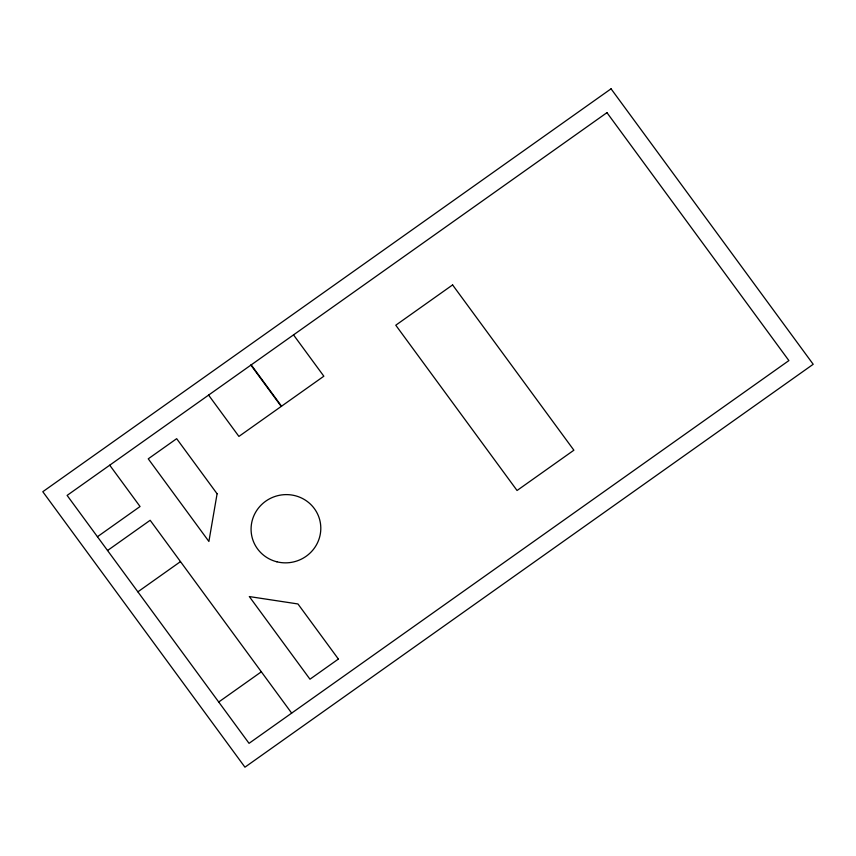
<?xml version="1.0" encoding="UTF-8"?>
<svg xmlns="http://www.w3.org/2000/svg" width="856" height="856" viewBox="0 0 856 856"><rect width="100%" height="100%" fill="white"/><g stroke="black" fill="none" stroke-linecap="round" stroke-linejoin="round"><path stroke-width="1.28" d="M97.434 536.733L140.052 506.517L109.728 465.193M107.546 550.504L150.164 520.288L291.661 713.123M137.869 591.828L180.488 561.611M218.719 702.016L261.348 671.8M293.522 334.889L323.846 376.212L238.91 436.421L208.596 395.108M251.215 364.891L281.528 406.204M250.904 365.105L281.228 406.429M217.092 493.773L208.896 541.463L148.249 458.827L176.668 438.679L217.092 493.773M611.056 88.81L42.8 491.719L244.944 767.19L813.2 364.281L611.056 88.81M606.957 112.66L67.11 495.41L249.043 743.34L788.89 360.59L606.957 112.66M452.599 284.92L395.772 325.216L517.056 490.499L573.884 450.203L452.599 284.92M338.388 659.056L309.968 679.204L249.321 596.568L297.952 603.962L338.388 659.056M276.895 561.803A34.935 34.069 -15.6 0 0 319.62 519.474A34.935 34.069 -15.6 0 0 261.294 504.901A34.935 34.069 -15.6 0 0 276.895 561.803"/></g></svg>
